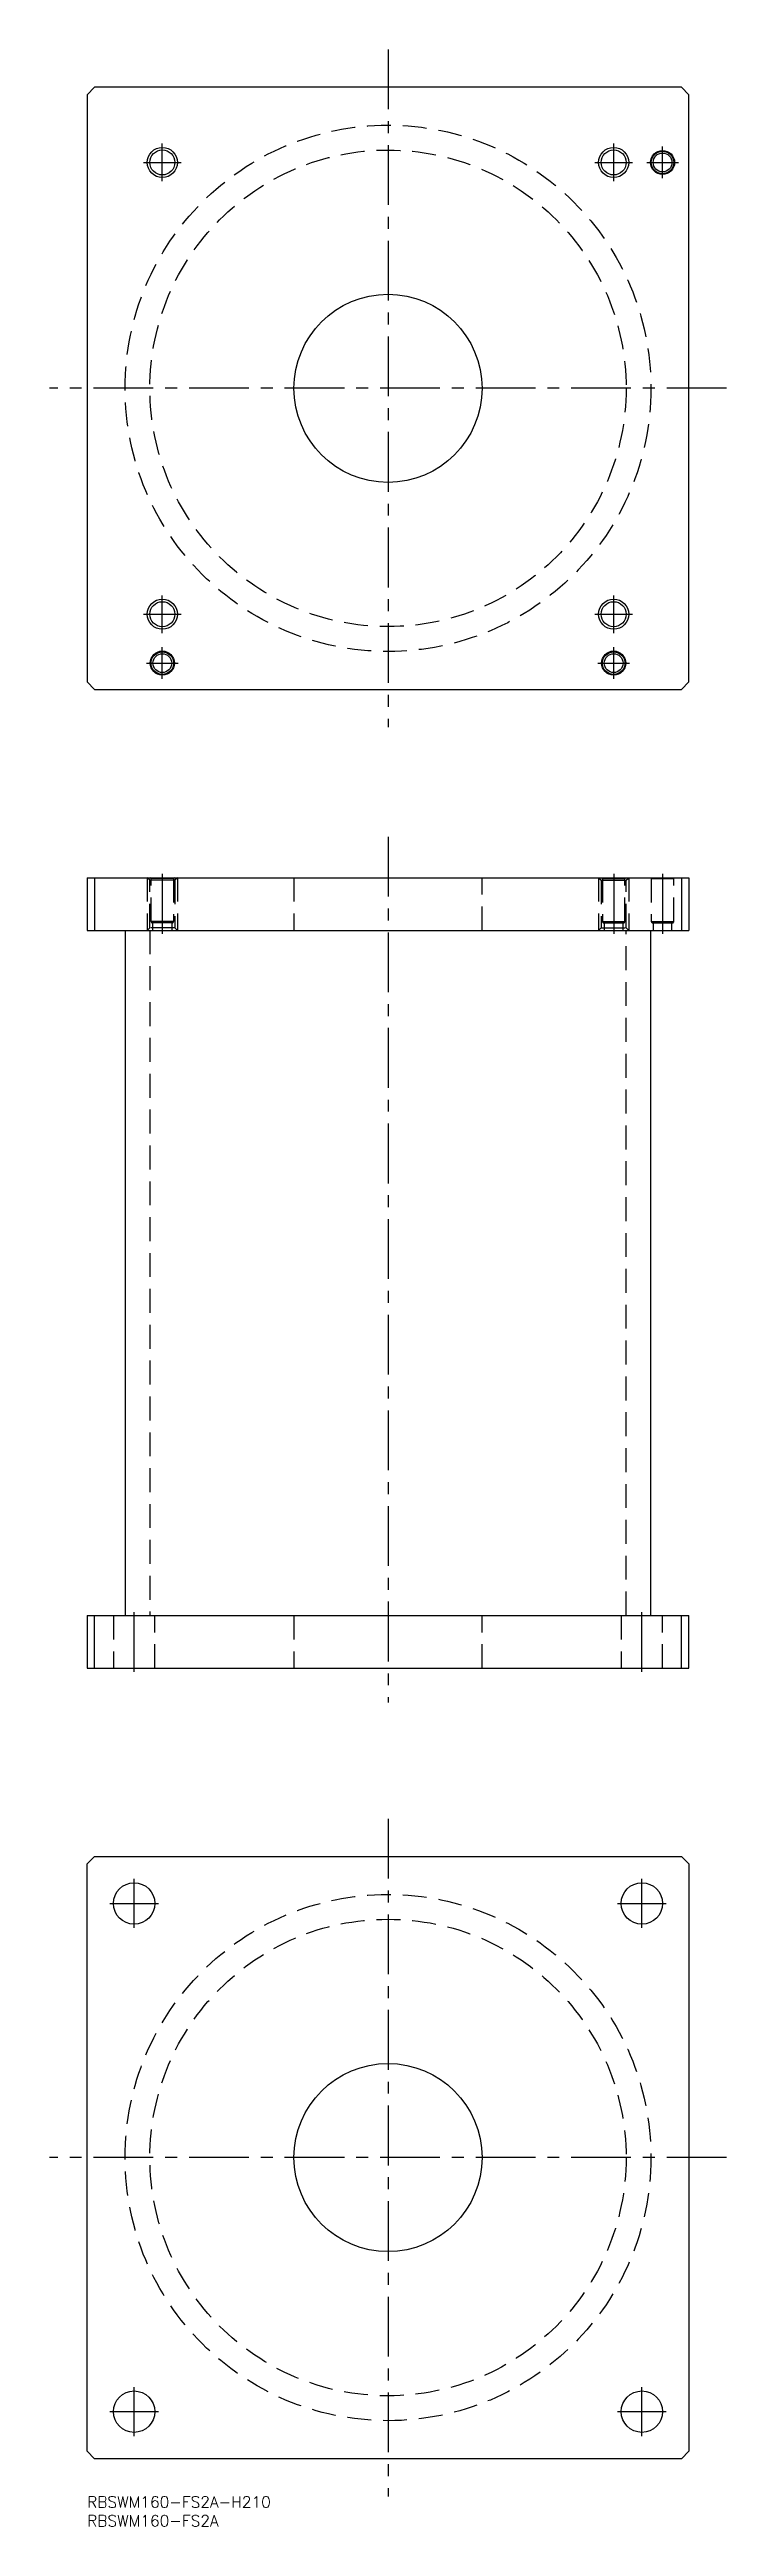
# Model space of a CAD drawing. Extents: x -10 to 170, y -8 to 650.
import ezdxf

# ---------------------------------------------------------------- set-up
doc = ezdxf.new("R2010")
doc.units = 0
doc.header["$LTSCALE"] = 0.5
doc.linetypes.add('CENTER', pattern=[50.8, 31.75, -6.35, 6.35, -6.35])
doc.linetypes.add('DASHED', pattern=[19.05, 12.7, -6.35])
for name, color, linetype in [('MSM_CENTER', 1, 'CENTER'), ('MSM_CONTINUOUS', 7, 'CONTINUOUS'), ('MSM_DASHED', 4, 'DASHED'), ('MSM_NARROW', 5, 'CONTINUOUS'), ('MSM_PART_NUMBER', 7, 'CONTINUOUS')]:
    doc.layers.add(name, color=color, linetype=linetype)
doc.styles.get("Standard").update_dxf_attribs({"font": 'txt.shx', "height": 3, "bigfont": 'bigfont.shx'})

msp = doc.modelspace()

# ---------------------------------------------------------------- linework, layer by layer
at = {"layer": 'MSM_CENTER'}
for p, q in [((80, 650), (80, 470)), ((15, 620), (25, 620)), ((20, 615), (20, 625)), ((135, 620), (145, 620)), ((140, 615), (140, 625)), ((148.8, 620), (157.2, 620)), ((153, 615.8), (153, 624.2)), ((170, 560), (-10, 560)), ((20, 495), (20, 505)), ((140, 495), (140, 505)), ((15, 500), (25, 500)), ((135, 500), (145, 500)), ((15.8, 487), (24.2, 487)), ((20, 482.8), (20, 491.2)), ((135.8, 487), (144.2, 487)), ((140, 482.8), (140, 491.2)), ((80, 440.8738), (80, 210.8738)), ((20, 431), (20, 415)), ((140, 431), (140, 415)), ((153, 431), (153, 415)), ((12.4749, 219), (12.4749, 235)), ((147.5251, 219), (147.5251, 235)), ((80, 180), (80, 0)), ((12.5, 151), (12.5, 164)), ((147.5, 151), (147.5, 164)), ((6, 157.5), (19, 157.5)), ((141, 157.5), (154, 157.5)), ((170, 90), (-10, 90)), ((12.5, 16), (12.5, 29)), ((147.5, 16), (147.5, 29)), ((6, 22.5), (19, 22.5)), ((141, 22.5), (154, 22.5))]:
    msp.add_line(p, q, dxfattribs=at)
at = {"layer": 'MSM_CONTINUOUS'}
for p, q in [((2, 640), (0, 638)), ((158, 640), (2, 640)), ((160, 638), (158, 640)), ((0, 638), (0, 482)), ((160, 482), (160, 638)), ((0, 482), (2, 480)), ((158, 480), (160, 482)), ((2, 480), (158, 480)), ((0, 430), (158, 430)), ((0, 430), (0, 416)), ((2, 430), (2, 416)), ((158, 430), (158, 416)), ((158, 430), (160, 430)), ((160, 430), (160, 416)), ((0, 416), (160, 416)), ((10.1, 416), (10.1, 234)), ((149.9, 234), (149.9, 416)), ((0, 234), (160, 234)), ((0, 234), (0, 220)), ((2, 220), (2, 234)), ((158, 220), (158, 234)), ((160, 220), (160, 234)), ((0, 220), (160, 220)), ((0, 168), (2, 170)), ((0, 12), (0, 168)), ((2, 170), (158, 170)), ((158, 170), (160, 168)), ((160, 168), (160, 12)), ((2, 10), (0, 12)), ((158, 10), (2, 10)), ((160, 12), (158, 10))]:
    msp.add_line(p, q, dxfattribs=at)
for centre, radius in [((20, 620), 3.3235), ((140, 620), 3.3235), ((153, 620), 3.2), ((153, 620), 3), ((153, 620), 2.5), ((80, 560), 25), ((20, 500), 3.3235), ((140, 500), 3.3235), ((20, 487), 3.2), ((20, 487), 3), ((20, 487), 2.5), ((140, 487), 3.2), ((140, 487), 3), ((140, 487), 2.5), ((12.5, 157.5), 5.5), ((147.5, 157.5), 5.5), ((80, 90), 25), ((12.5, 22.5), 5.5), ((147.5, 22.5), 5.5)]:
    msp.add_circle(centre, radius, dxfattribs=at)
at = {"layer": 'MSM_DASHED'}
for p, q in [((16.6765, 429.3235), (16, 430)), ((16, 430), (16, 416)), ((23.3235, 429.3235), (16.6765, 429.3235)), ((16.6765, 416.6765), (16.6765, 429.3235)), ((17, 429.8), (16.8, 430)), ((23, 429.8), (17, 429.8)), ((17, 418.4), (17, 429.8)), ((23.2, 430), (23, 429.8)), ((23, 429.8), (23, 418.4)), ((24, 430), (23.3235, 429.3235)), ((23.3235, 429.3235), (23.3235, 416.6765)), ((24, 430), (24, 416)), ((55, 430), (55, 416)), ((105, 416), (105, 430)), ((136, 430), (136.6765, 429.3235)), ((136, 430), (136, 416)), ((136.6765, 429.3235), (143.3235, 429.3235)), ((136.6765, 429.3235), (136.6765, 416.6765)), ((136.8, 430), (137, 429.8)), ((137, 429.8), (143, 429.8)), ((137, 429.8), (137, 418.4)), ((143, 429.8), (143.2, 430)), ((143, 418.4), (143, 429.8)), ((143.3235, 429.3235), (144, 430)), ((143.3235, 416.6765), (143.3235, 429.3235)), ((144, 430), (144, 416)), ((149.8, 430), (150, 429.8)), ((150, 429.8), (156, 429.8)), ((150, 429.8), (150, 418.4)), ((156, 429.8), (156.2, 430)), ((156, 418.4), (156, 429.8)), ((16, 416), (16.6765, 416.6765)), ((23.3235, 416.6765), (16.6765, 416.6765)), ((16.7, 416), (16.7, 234)), ((23, 418.4), (17, 418.4)), ((22.6, 418), (17.4, 418)), ((17.5, 416), (17.5, 418)), ((22.5, 418), (22.5, 416)), ((23.3235, 416.6765), (24, 416)), ((136.6765, 416.6765), (136, 416)), ((136.6765, 416.6765), (143.3235, 416.6765)), ((137, 418.4), (143, 418.4)), ((137.4, 418), (142.6, 418)), ((137.5, 418), (137.5, 416)), ((142.5, 416), (142.5, 418)), ((143.3, 234), (143.3, 416)), ((144, 416), (143.3235, 416.6765)), ((150, 418.4), (156, 418.4)), ((150.4, 418), (155.6, 418)), ((150.5, 418), (150.5, 416)), ((155.5, 416), (155.5, 418)), ((7, 234), (7, 220)), ((18, 220), (18, 234)), ((55, 234), (55, 220)), ((105, 220), (105, 234)), ((142, 234), (142, 220)), ((153, 220), (153, 234))]:
    msp.add_line(p, q, dxfattribs=at)
for centre, radius in [((80, 560), 69.9), ((80, 560), 63.3), ((80, 90), 69.9), ((80, 90), 63.3)]:
    msp.add_circle(centre, radius, dxfattribs=at)
for centre, start, end in [((17.4, 418.4), 180, 270), ((22.6, 418.4), 270, 0), ((137.4, 418.4), 180, 270), ((142.6, 418.4), 270, 0), ((150.4, 418.4), 180, 270), ((155.6, 418.4), 270, 0)]:
    msp.add_arc(centre, 0.4, start, end, dxfattribs=at)
at = {"layer": 'MSM_NARROW'}
for centre in [(20, 620), (140, 620), (20, 500), (140, 500)]:
    msp.add_circle(centre, 4, dxfattribs=at)

# ---------------------------------------------------------------- texts
at = {"layer": 'MSM_PART_NUMBER'}
for s, p in [('RBSWM160-FS2A-H210', (0, -3)), ('RBSWM160-FS2A', (0, -8))]:
    msp.add_text(s, height=3, dxfattribs=at).set_placement(p)

doc.saveas('drawing.dxf')
